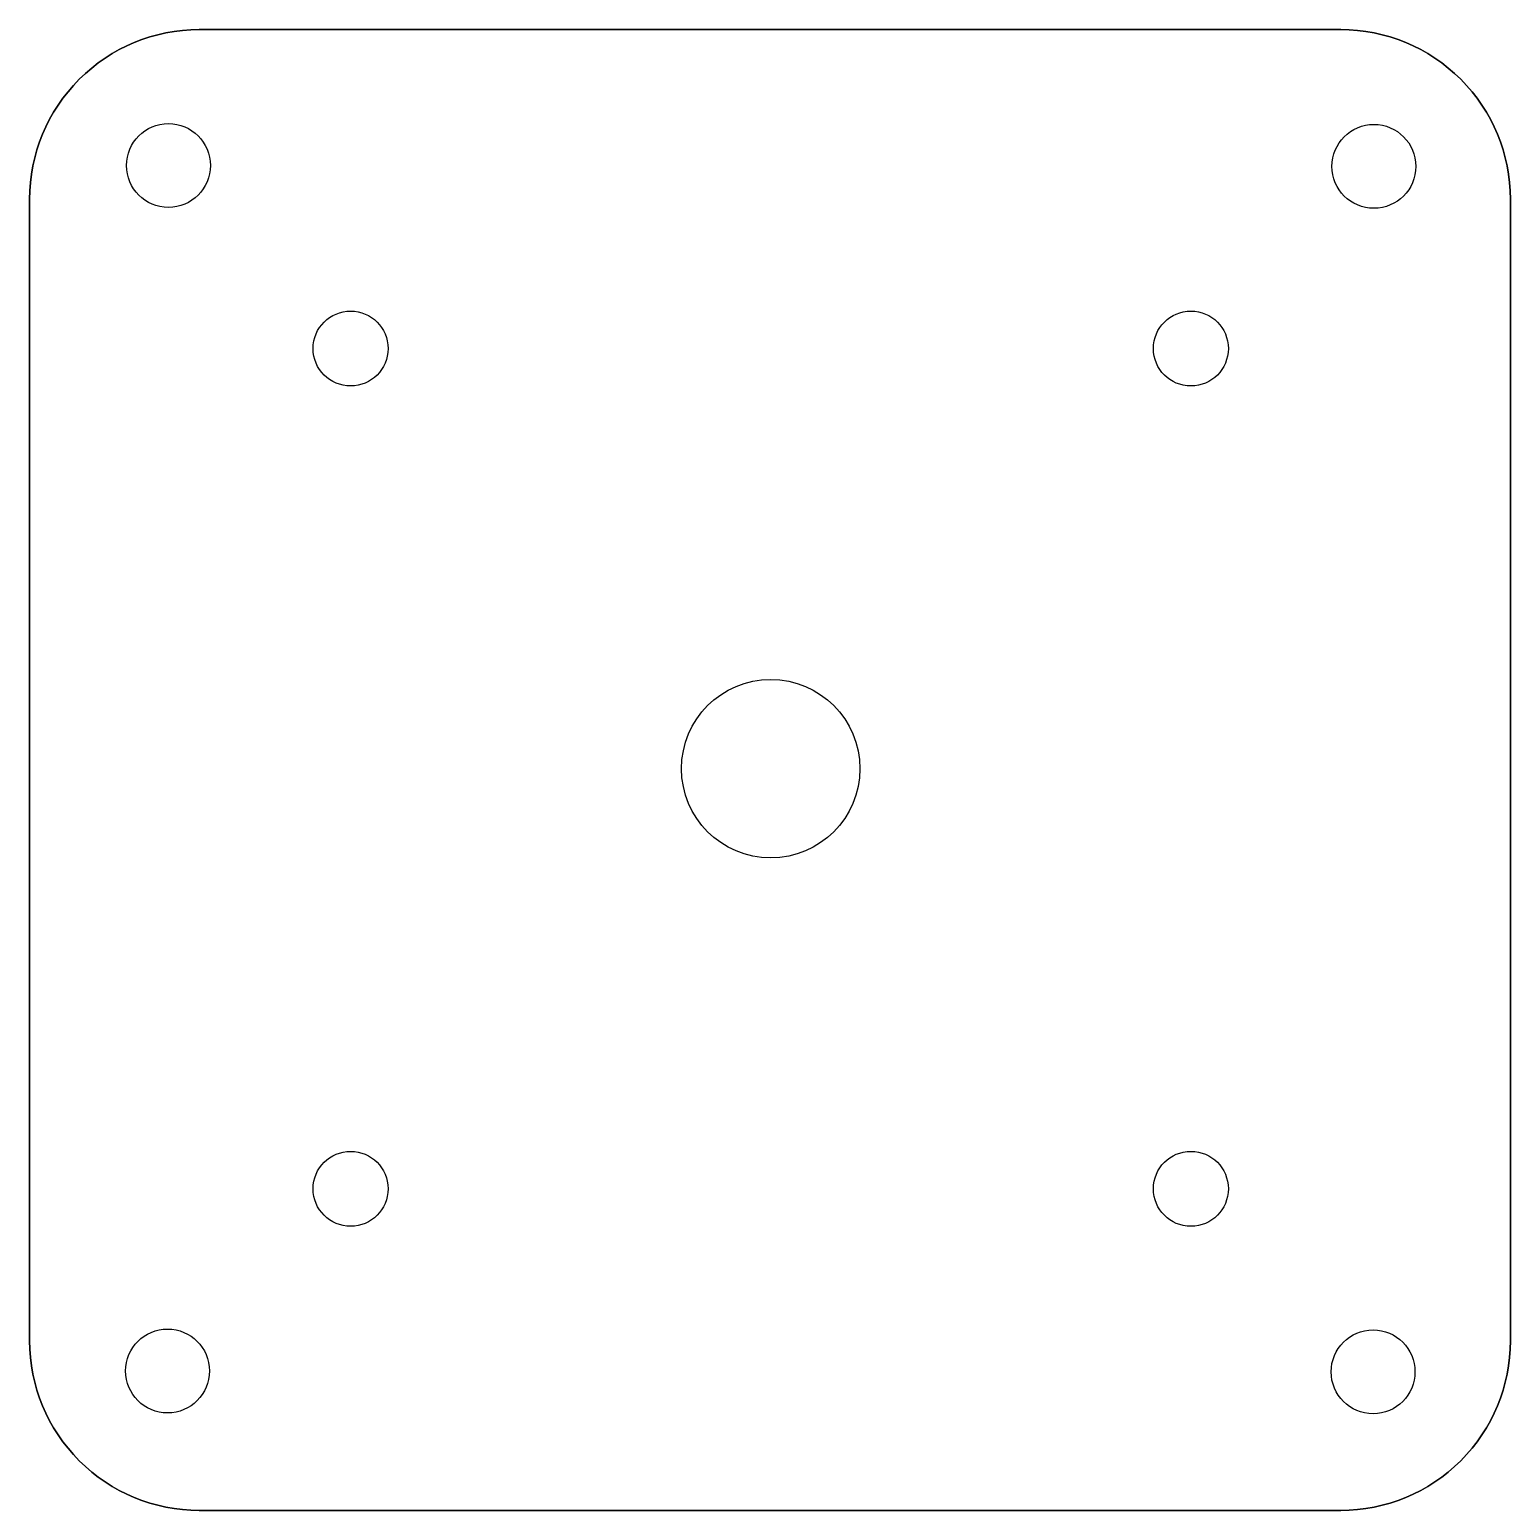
# Model space of a CAD drawing. Header units: millimetres. Extents: x -41.5 to 41.5, y -453.1 to -370.1.
import ezdxf

# ---------------------------------------------------------------- set-up
doc = ezdxf.new("R2010")
doc.units = ezdxf.units.MM
doc.layers.get('0').update_dxf_attribs({"linetype": 'CONTINUOUS'})

msp = doc.modelspace()

# ---------------------------------------------------------------- linework, layer by layer
for points in [[(41.482, -443.57), (41.482, -379.57, 0.414214), (31.982, -370.07), (-32.018, -370.07, 0.414214), (-41.518, -379.57), (-41.518, -443.57, 0.414214), (-32.018, -453.07), (31.982, -453.07, 0.414214)], [(-32.018, -370.07), (31.982, -370.07, -0.414214), (41.482, -379.57), (41.482, -443.57, -0.414214), (31.982, -453.07), (-32.018, -453.07, -0.414214), (-41.518, -443.57), (-41.518, -379.57, -0.414214)]]:
    msp.add_lwpolyline(points, format="xyb", close=True)
for centre, radius in [((-33.738, -377.687), 2.35), ((-33.738, -377.687), 2.35), ((33.832, -377.735), 2.35), ((33.832, -377.735), 2.35), ((-23.527, -387.945), 2.1), ((-23.527, -387.945), 2.1), ((23.573, -387.945), 2.1), ((23.573, -387.945), 2.1), ((0.023, -411.495), 5), ((0.023, -411.495), 5), ((-23.527, -435.045), 2.1), ((-23.527, -435.045), 2.1), ((23.573, -435.045), 2.1), ((23.573, -435.045), 2.1), ((-33.786, -445.256), 2.35), ((-33.786, -445.256), 2.35), ((33.784, -445.304), 2.35), ((33.784, -445.304), 2.35)]:
    msp.add_circle(centre, radius)

doc.saveas('drawing.dxf')
